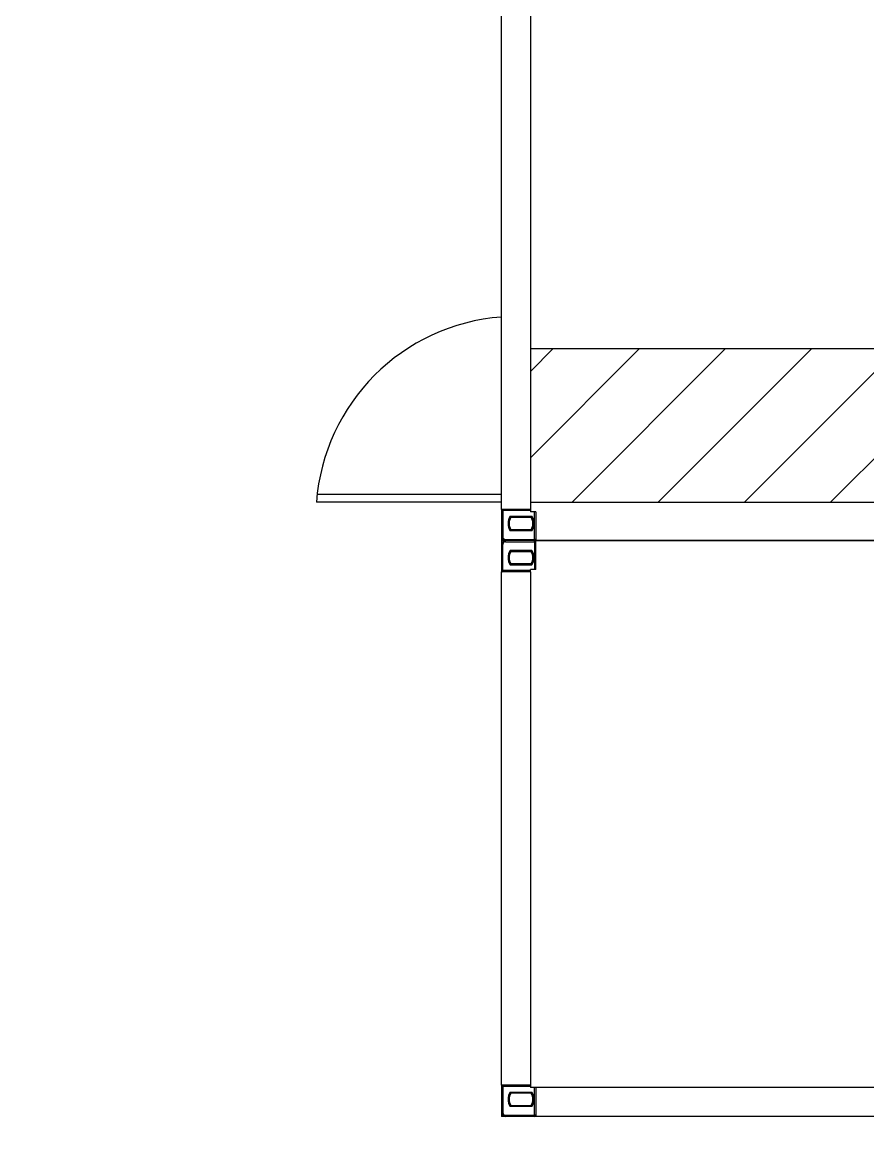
# Model space of a CAD drawing. Header units: millimetres. Extents: x 63700 to 182600, y -289551 to -205451.
# Drawn here: x 114971.7 to 115191.9, y -252117.3 to -251825.5 of the extents above; entities that cross this region are included whole.
import ezdxf

# ---------------------------------------------------------------- set-up
doc = ezdxf.new("R2010")
doc.units = ezdxf.units.MM
doc.header["$LTSCALE"] = 50
doc.layers.add('DIM-SCALE', color=7, linetype='Continuous')
doc.styles.add('돋움', font='')
doc.styles.get('돋움').set_extended_font_data('Dotum')
doc.dimstyles.new('일반도면_0050', dxfattribs={"dimscale": 50, "dimtxt": 3, "dimasz": 3, "dimexe": 1, "dimexo": 2, "dimgap": 1.25, "dimtad": 1, "dimdec": 0, "dimzin": 0, "dimdsep": 46, "dimtxsty": '돋움', "dimcen": -5, "dimclrd": 1, "dimclre": 1, "dimclrt": 7, "dimadec": 8, "dimazin": 0, "dimtfac": 1, "dimtdec": 4, "dimtix": 1, "dimtmove": 2, "dimatfit": 3, "dimfxl": 1, "dimtolj": 1, "dimtzin": 0, "dimarcsym": 0})

# ---------------------------------------------------------------- blocks, each defined once
blk = doc.blocks.new('KEY PLAN_NEW')
h = blk.add_hatch()
h.set_pattern_fill('ANSI31', color=253, scale=2)
h.set_pattern_definition([(45, (-1396.921, -1800.0236), (-4.490128, 4.490128), [])])
edge = h.paths.add_edge_path()
edge.add_line((-2006.86, -1075.94), (-2006.86, -1091.94))
edge.add_line((-2006.86, -1091.94), (-2067.86, -1091.94))
edge.add_line((-2067.86, -1091.94), (-2067.86, -1375.94))
edge.add_line((-2067.86, -1375.94), (-2006.86, -1375.94))
edge.add_line((-2006.86, -1375.94), (-2006.86, -1391.94))
edge.add_line((-2006.86, -1391.94), (-2007.86, -1391.94))
edge.add_line((-2007.86, -1391.94), (-2007.86, -1488.94))
edge.add_line((-2007.86, -1488.94), (-2008.31, -1488.94))
edge.add_arc((-2028.72, -1493.5), 20.91, 12.5777, 76.5787)
edge.add_line((-2023.86, -1473.16), (-2023.86, -1391.94))
edge.add_line((-2023.86, -1391.94), (-2247.86, -1391.94))
edge.add_line((-2247.86, -1391.94), (-2247.86, -1488.94))
edge.add_line((-2247.86, -1488.94), (-2263.86, -1488.94))
edge.add_line((-2263.86, -1488.94), (-2263.86, -1452.18))
edge.add_line((-2263.86, -1452.18), (-2549.86, -1452.18))
edge.add_line((-2549.86, -1452.18), (-2549.86, -1488.94))
edge.add_line((-2549.86, -1488.94), (-2565.86, -1488.94))
edge.add_line((-2565.86, -1488.94), (-2565.86, -1427.94))
edge.add_line((-2565.86, -1427.94), (-2720.86, -1427.94))
edge.add_line((-2720.86, -1427.94), (-2720.86, -1411.94))
edge.add_line((-2720.86, -1411.94), (-2623.86, -1411.94))
edge.add_line((-2623.86, -1411.94), (-2623.86, -1075.94))
edge.add_line((-2623.86, -1075.94), (-2563.86, -1075.94))
edge.add_line((-2563.86, -1075.94), (-2563.86, -1071.94))
edge.add_line((-2563.86, -1071.94), (-2547.86, -1071.94))
edge.add_line((-2547.86, -1071.94), (-2547.86, -1091.94))
edge.add_line((-2547.86, -1091.94), (-2607.86, -1091.94))
edge.add_line((-2607.86, -1091.94), (-2607.86, -1411.94))
edge.add_line((-2607.86, -1411.94), (-2549.86, -1411.94))
edge.add_line((-2549.86, -1411.94), (-2549.86, -1436.18))
edge.add_line((-2549.86, -1436.18), (-2263.86, -1436.18))
edge.add_line((-2263.86, -1436.18), (-2263.86, -1375.94))
edge.add_line((-2263.86, -1375.94), (-2083.86, -1375.94))
edge.add_line((-2083.86, -1375.94), (-2083.86, -1075.94))
edge.add_line((-2083.86, -1075.94), (-2006.86, -1075.94))
at = {"color": 253}
for p, q in [((-2723.86, -1428.7, 46), (-2723.86, -1375.18, 46)), ((-2720.86, -1375.18, 46), (-2720.86, -1428.7, 46)), ((-2720.86, -1411.94, 46), (-2623.86, -1411.94, 46)), ((-2720.86, -1411.94, 46), (-2720.86, -1427.94, 46)), ((-2723.86, -1427.14, 46), (-2743.09, -1427.14, 46)), ((-2723.86, -1427.94, 46), (-2743.16, -1427.94, 46)), ((-2720.86, -1427.94, 46), (-2565.86, -1427.94, 46)), ((-2723.86, -1428.7, 46), (-2723.86, -1431.94, 46)), ((-2720.86, -1428.7, 46), (-2720.86, -1428.94, 46)), ((-2720.3, -1428.94, 46), (-2720.86, -1428.94, 46)), ((-2720.3, -1431.94, 46), (-2723.86, -1431.94, 46)), ((-2723.86, -1431.94, 46), (-2723.86, -1435.18, 46)), ((-2720.3, -1431.94, 46), (-2723.86, -1431.94, 46)), ((-2607.42, -1431.94, 46), (-2720.3, -1431.94, 46)), ((-2720.3, -1431.94, 46), (-2607.42, -1431.94, 46)), ((-2723.86, -1488.7, 46), (-2723.86, -1435.18, 46)), ((-2720.86, -1435.18, 46), (-2720.86, -1434.94, 46)), ((-2720.3, -1434.94, 46), (-2720.86, -1434.94, 46)), ((-2720.86, -1435.18, 46), (-2720.86, -1488.7, 46)), ((-2723.86, -1488.7, 46), (-2723.86, -1491.94, 46)), ((-2720.86, -1488.7, 46), (-2720.86, -1488.94, 46)), ((-2720.3, -1488.94, 46), (-2720.86, -1488.94, 46)), ((-2665.36, -1488.94, 46), (-2720.3, -1488.94, 46)), ((-2720.3, -1491.94, 46), (-2723.86, -1491.94, 46)), ((-2607.42, -1491.94, 46), (-2720.3, -1491.94, 46))]:
    blk.add_line(p, q, dxfattribs=at)
at = {"color": 253, "linetype": 'Continuous'}
for p, q in [((-2720.86, -1428.7, 46), (-2723.86, -1428.7, 46)), ((-2723.86, -1428.82, 46), (-2723.74, -1428.82, 46)), ((-2723.74, -1428.7, 46), (-2723.74, -1428.82, 46)), ((-2720.86, -1428.82, 46), (-2723.74, -1428.82, 46)), ((-2723.74, -1428.82, 46), (-2723.74, -1431.53, 46)), ((-2722.96, -1429.41, 46), (-2720.7, -1429.41, 46)), ((-2720.77, -1429.53, 46), (-2722.9, -1429.53, 46)), ((-2720.42, -1431.82, 46), (-2720.42, -1428.94, 46)), ((-2720.3, -1428.94, 46), (-2720.3, -1431.94, 46)), ((-2720.7, -1430.92, 46), (-2722.96, -1430.92, 46)), ((-2722.9, -1430.8, 46), (-2720.77, -1430.8, 46)), ((-2723.74, -1431.53, 46), (-2723.86, -1431.53, 46)), ((-2723.74, -1431.82, 46), (-2723.74, -1431.82, 46)), ((-2723.74, -1431.82, 46), (-2723.74, -1431.82, 46)), ((-2723.74, -1432.06, 46), (-2723.74, -1432.06, 46)), ((-2723.74, -1432.06, 46), (-2723.74, -1432.06, 46)), ((-2723.45, -1431.82, 46), (-2723.45, -1431.94, 46)), ((-2723.45, -1431.82, 46), (-2720.42, -1431.82, 46)), ((-2723.45, -1432.06, 46), (-2723.45, -1431.94, 46)), ((-2723.45, -1432.06, 46), (-2720.42, -1432.06, 46)), ((-2720.3, -1431.82, 46), (-2720.42, -1431.82, 46)), ((-2720.42, -1431.82, 46), (-2720.42, -1431.94, 46)), ((-2720.42, -1432.06, 46), (-2720.42, -1431.94, 46)), ((-2720.3, -1432.06, 46), (-2720.42, -1432.06, 46)), ((-2720.42, -1432.06, 46), (-2720.42, -1434.94, 46)), ((-2720.3, -1434.94, 46), (-2720.3, -1431.94, 46)), ((-2723.74, -1432.35, 46), (-2723.86, -1432.35, 46)), ((-2723.74, -1435.06, 46), (-2723.74, -1432.35, 46)), ((-2720.7, -1432.97, 46), (-2722.96, -1432.97, 46)), ((-2722.9, -1433.09, 46), (-2720.77, -1433.09, 46)), ((-2722.96, -1434.48, 46), (-2720.7, -1434.48, 46)), ((-2720.77, -1434.36, 46), (-2722.9, -1434.36, 46)), ((-2723.86, -1435.06, 46), (-2723.74, -1435.06, 46)), ((-2720.86, -1435.18, 46), (-2723.86, -1435.18, 46)), ((-2723.74, -1435.18, 46), (-2723.74, -1435.06, 46)), ((-2720.86, -1435.06, 46), (-2723.74, -1435.06, 46)), ((-2720.86, -1488.7, 46), (-2723.86, -1488.7, 46)), ((-2723.86, -1488.82, 46), (-2723.74, -1488.82, 46)), ((-2723.74, -1488.7, 46), (-2723.74, -1488.82, 46)), ((-2720.86, -1488.82, 46), (-2723.74, -1488.82, 46)), ((-2723.74, -1488.82, 46), (-2723.74, -1491.53, 46)), ((-2720.42, -1491.82, 46), (-2720.42, -1488.94, 46)), ((-2720.3, -1488.94, 46), (-2720.3, -1491.94, 46)), ((-2722.96, -1489.41, 46), (-2720.7, -1489.41, 46)), ((-2720.77, -1489.53, 46), (-2722.9, -1489.53, 46)), ((-2723.74, -1491.53, 46), (-2723.86, -1491.53, 46)), ((-2720.7, -1490.92, 46), (-2722.96, -1490.92, 46)), ((-2722.9, -1490.8, 46), (-2720.77, -1490.8, 46)), ((-2723.74, -1491.82, 46), (-2723.74, -1491.82, 46)), ((-2723.74, -1491.82, 46), (-2723.74, -1491.82, 46)), ((-2723.45, -1491.82, 46), (-2723.45, -1491.94, 46)), ((-2723.45, -1491.82, 46), (-2720.42, -1491.82, 46)), ((-2720.3, -1491.82, 46), (-2720.42, -1491.82, 46)), ((-2720.42, -1491.82, 46), (-2720.42, -1491.94, 46))]:
    blk.add_line(p, q, dxfattribs=at)
at = {"color": 253}
blk.add_arc((-2722.31, -1429.5, 46), 20.91, 94.2611, 175.7389, dxfattribs=at)
at = {"color": 253, "linetype": 'Continuous'}
for centre, radius, start, end in [((-2723.74, -1428.82, 46), 0.12, 90, 180), ((-2721.83, -1430.16, 46), 1.36, 146.2792, 213.7208), ((-2721.83, -1430.16, 46), 1.24, 149.1964, 210.8036), ((-2721.83, -1430.16, 46), 1.24, 329.1964, 30.8036), ((-2721.83, -1430.16, 46), 1.36, 326.2792, 33.7208), ((-2723.45, -1431.53, 46), 0.41, 180, 270), ((-2723.45, -1432.35, 46), 0.41, 90, 180), ((-2723.45, -1431.53, 46), 0.29, 180, 270), ((-2723.45, -1432.35, 46), 0.29, 90, 180), ((-2720.42, -1431.82, 46), 0.12, 270, 0), ((-2720.42, -1432.06, 46), 0.12, 0, 90), ((-2721.83, -1433.72, 46), 1.36, 146.2792, 213.7208), ((-2721.83, -1433.72, 46), 1.24, 149.1964, 210.8036), ((-2721.83, -1433.72, 46), 1.24, 329.1964, 30.8036), ((-2721.83, -1433.72, 46), 1.36, 326.2792, 33.7208), ((-2723.74, -1435.06, 46), 0.12, 180, 270), ((-2723.74, -1488.82, 46), 0.12, 90, 180), ((-2721.83, -1490.16, 46), 1.36, 146.2792, 213.7208), ((-2721.83, -1490.16, 46), 1.24, 149.1964, 210.8036), ((-2721.83, -1490.16, 46), 1.24, 329.1964, 30.8036), ((-2721.83, -1490.16, 46), 1.36, 326.2792, 33.7208), ((-2723.45, -1491.53, 46), 0.41, 180, 270), ((-2723.45, -1491.53, 46), 0.29, 180, 270), ((-2720.42, -1491.82, 46), 0.12, 270, 0)]:
    blk.add_arc(centre, radius, start, end, dxfattribs=at)
for points, knots in [([(-2722.9, -1429.53, 46), (-2722.9, -1429.53, 46), (-2722.9, -1429.53, 46), (-2722.9, -1429.53, 46), (-2722.9, -1429.53, 46), (-2722.9, -1429.53, 46), (-2722.9, -1429.52, 46), (-2722.9, -1429.52, 46), (-2722.9, -1429.52, 46), (-2722.9, -1429.52, 46), (-2722.9, -1429.52, 46), (-2722.9, -1429.52, 46), (-2722.9, -1429.52, 46), (-2722.9, -1429.51, 46), (-2722.91, -1429.51, 46), (-2722.91, -1429.51, 46), (-2722.91, -1429.51, 46), (-2722.91, -1429.51, 46), (-2722.91, -1429.51, 46), (-2722.91, -1429.51, 46), (-2722.91, -1429.5, 46), (-2722.91, -1429.5, 46), (-2722.92, -1429.5, 46), (-2722.92, -1429.49, 46), (-2722.92, -1429.49, 46), (-2722.92, -1429.49, 46), (-2722.92, -1429.49, 46), (-2722.92, -1429.48, 46), (-2722.92, -1429.48, 46), (-2722.92, -1429.48, 46), (-2722.92, -1429.48, 46), (-2722.93, -1429.48, 46), (-2722.93, -1429.47, 46), (-2722.93, -1429.47, 46), (-2722.94, -1429.46, 46), (-2722.94, -1429.46, 46), (-2722.94, -1429.45, 46), (-2722.94, -1429.45, 46), (-2722.94, -1429.45, 46), (-2722.94, -1429.45, 46), (-2722.94, -1429.45, 46), (-2722.94, -1429.44, 46), (-2722.95, -1429.44, 46), (-2722.95, -1429.43, 46), (-2722.95, -1429.43, 46), (-2722.95, -1429.42, 46), (-2722.96, -1429.42, 46), (-2722.96, -1429.42, 46), (-2722.96, -1429.41, 46), (-2722.96, -1429.41, 46), (-2722.96, -1429.41, 46), (-2722.96, -1429.41, 46), (-2722.96, -1429.41, 46), (-2722.96, -1429.41, 46)], [0, 0, 0, 0, 0.06206, 0.12459, 0.12459, 0.155854, 0.155854, 0.171487, 0.171487, 0.187119, 0.187119, 0.249648, 0.249648, 0.312178, 0.312178, 0.343442, 0.343442, 0.359075, 0.359075, 0.374707, 0.374707, 0.437236, 0.437236, 0.499766, 0.499766, 0.53103, 0.53103, 0.546663, 0.546663, 0.562295, 0.562295, 0.624824, 0.624824, 0.687353, 0.687353, 0.749883, 0.749883, 0.765515, 0.765515, 0.781147, 0.781147, 0.812412, 0.812412, 0.874941, 0.874941, 0.937471, 0.937471, 0.968735, 0.968735, 0.984368, 0.992184, 0.992184, 1, 1, 1, 1]), ([(-2720.77, -1429.53, 46), (-2720.77, -1429.53, 46), (-2720.77, -1429.53, 46), (-2720.77, -1429.53, 46), (-2720.76, -1429.53, 46), (-2720.76, -1429.53, 46), (-2720.76, -1429.52, 46), (-2720.76, -1429.52, 46), (-2720.76, -1429.52, 46), (-2720.76, -1429.52, 46), (-2720.76, -1429.52, 46), (-2720.76, -1429.52, 46), (-2720.76, -1429.52, 46), (-2720.76, -1429.51, 46), (-2720.76, -1429.51, 46), (-2720.76, -1429.51, 46), (-2720.76, -1429.51, 46), (-2720.76, -1429.51, 46), (-2720.75, -1429.51, 46), (-2720.75, -1429.51, 46), (-2720.75, -1429.5, 46), (-2720.75, -1429.5, 46), (-2720.75, -1429.5, 46), (-2720.75, -1429.49, 46), (-2720.74, -1429.49, 46), (-2720.74, -1429.49, 46), (-2720.74, -1429.49, 46), (-2720.74, -1429.48, 46), (-2720.74, -1429.48, 46), (-2720.74, -1429.48, 46), (-2720.74, -1429.48, 46), (-2720.74, -1429.48, 46), (-2720.73, -1429.47, 46), (-2720.73, -1429.47, 46), (-2720.73, -1429.46, 46), (-2720.73, -1429.46, 46), (-2720.72, -1429.45, 46), (-2720.72, -1429.45, 46), (-2720.72, -1429.45, 46), (-2720.72, -1429.45, 46), (-2720.72, -1429.45, 46), (-2720.72, -1429.44, 46), (-2720.72, -1429.44, 46), (-2720.71, -1429.43, 46), (-2720.71, -1429.43, 46), (-2720.71, -1429.42, 46), (-2720.71, -1429.42, 46), (-2720.7, -1429.42, 46), (-2720.7, -1429.41, 46), (-2720.7, -1429.41, 46), (-2720.7, -1429.41, 46), (-2720.7, -1429.41, 46), (-2720.7, -1429.41, 46), (-2720.7, -1429.41, 46)], [0, 0, 0, 0, 0.06206, 0.12459, 0.12459, 0.155854, 0.155854, 0.171487, 0.171487, 0.187119, 0.187119, 0.249648, 0.249648, 0.312178, 0.312178, 0.343442, 0.343442, 0.359075, 0.359075, 0.374707, 0.374707, 0.437236, 0.437236, 0.499766, 0.499766, 0.53103, 0.53103, 0.546663, 0.546663, 0.562295, 0.562295, 0.624824, 0.624824, 0.687353, 0.687353, 0.749883, 0.749883, 0.765515, 0.765515, 0.781147, 0.781147, 0.812412, 0.812412, 0.874941, 0.874941, 0.937471, 0.937471, 0.968735, 0.968735, 0.984368, 0.992184, 0.992184, 1, 1, 1, 1]), ([(-2722.96, -1430.92, 46), (-2722.96, -1430.92, 46), (-2722.96, -1430.92, 46), (-2722.96, -1430.92, 46), (-2722.96, -1430.92, 46), (-2722.96, -1430.91, 46), (-2722.96, -1430.91, 46), (-2722.96, -1430.91, 46), (-2722.95, -1430.9, 46), (-2722.95, -1430.9, 46), (-2722.95, -1430.89, 46), (-2722.95, -1430.89, 46), (-2722.94, -1430.88, 46), (-2722.94, -1430.88, 46), (-2722.94, -1430.88, 46), (-2722.94, -1430.88, 46), (-2722.94, -1430.88, 46), (-2722.94, -1430.88, 46), (-2722.94, -1430.87, 46), (-2722.94, -1430.87, 46), (-2722.93, -1430.86, 46), (-2722.93, -1430.86, 46), (-2722.93, -1430.85, 46), (-2722.92, -1430.85, 46), (-2722.92, -1430.84, 46), (-2722.92, -1430.84, 46), (-2722.92, -1430.84, 46), (-2722.92, -1430.84, 46), (-2722.92, -1430.84, 46), (-2722.92, -1430.84, 46), (-2722.92, -1430.83, 46), (-2722.92, -1430.83, 46), (-2722.91, -1430.83, 46), (-2722.91, -1430.82, 46), (-2722.91, -1430.82, 46), (-2722.91, -1430.82, 46), (-2722.91, -1430.82, 46), (-2722.91, -1430.82, 46), (-2722.91, -1430.82, 46), (-2722.91, -1430.82, 46), (-2722.9, -1430.81, 46), (-2722.9, -1430.81, 46), (-2722.9, -1430.81, 46), (-2722.9, -1430.81, 46), (-2722.9, -1430.8, 46), (-2722.9, -1430.8, 46), (-2722.9, -1430.8, 46), (-2722.9, -1430.8, 46), (-2722.9, -1430.8, 46), (-2722.9, -1430.8, 46), (-2722.9, -1430.8, 46), (-2722.9, -1430.8, 46), (-2722.9, -1430.8, 46), (-2722.9, -1430.8, 46)], [0, 0, 0, 0, 0.00782, 0.00782, 0.015639, 0.031279, 0.031279, 0.062557, 0.062557, 0.125114, 0.125114, 0.187671, 0.187671, 0.21895, 0.21895, 0.234589, 0.234589, 0.250228, 0.250228, 0.312785, 0.312785, 0.375342, 0.375342, 0.437899, 0.437899, 0.453538, 0.453538, 0.469178, 0.469178, 0.500456, 0.500456, 0.563013, 0.563013, 0.62557, 0.62557, 0.641209, 0.641209, 0.656849, 0.656849, 0.688127, 0.688127, 0.750684, 0.750684, 0.813241, 0.813241, 0.828881, 0.828881, 0.84452, 0.84452, 0.875798, 0.875798, 0.938355, 1, 1, 1, 1]), ([(-2720.7, -1430.92, 46), (-2720.7, -1430.92, 46), (-2720.7, -1430.92, 46), (-2720.7, -1430.92, 46), (-2720.7, -1430.92, 46), (-2720.7, -1430.91, 46), (-2720.7, -1430.91, 46), (-2720.71, -1430.91, 46), (-2720.71, -1430.9, 46), (-2720.71, -1430.9, 46), (-2720.71, -1430.89, 46), (-2720.72, -1430.89, 46), (-2720.72, -1430.88, 46), (-2720.72, -1430.88, 46), (-2720.72, -1430.88, 46), (-2720.72, -1430.88, 46), (-2720.72, -1430.88, 46), (-2720.72, -1430.88, 46), (-2720.73, -1430.87, 46), (-2720.73, -1430.87, 46), (-2720.73, -1430.86, 46), (-2720.73, -1430.86, 46), (-2720.74, -1430.85, 46), (-2720.74, -1430.85, 46), (-2720.74, -1430.84, 46), (-2720.74, -1430.84, 46), (-2720.74, -1430.84, 46), (-2720.74, -1430.84, 46), (-2720.74, -1430.84, 46), (-2720.74, -1430.84, 46), (-2720.75, -1430.83, 46), (-2720.75, -1430.83, 46), (-2720.75, -1430.83, 46), (-2720.75, -1430.82, 46), (-2720.75, -1430.82, 46), (-2720.75, -1430.82, 46), (-2720.76, -1430.82, 46), (-2720.76, -1430.82, 46), (-2720.76, -1430.82, 46), (-2720.76, -1430.82, 46), (-2720.76, -1430.81, 46), (-2720.76, -1430.81, 46), (-2720.76, -1430.81, 46), (-2720.76, -1430.81, 46), (-2720.76, -1430.8, 46), (-2720.76, -1430.8, 46), (-2720.76, -1430.8, 46), (-2720.76, -1430.8, 46), (-2720.76, -1430.8, 46), (-2720.76, -1430.8, 46), (-2720.77, -1430.8, 46), (-2720.77, -1430.8, 46), (-2720.77, -1430.8, 46), (-2720.77, -1430.8, 46)], [0, 0, 0, 0, 0.00782, 0.00782, 0.015639, 0.031279, 0.031279, 0.062557, 0.062557, 0.125114, 0.125114, 0.187671, 0.187671, 0.21895, 0.21895, 0.234589, 0.234589, 0.250228, 0.250228, 0.312785, 0.312785, 0.375342, 0.375342, 0.437899, 0.437899, 0.453538, 0.453538, 0.469178, 0.469178, 0.500456, 0.500456, 0.563013, 0.563013, 0.62557, 0.62557, 0.641209, 0.641209, 0.656849, 0.656849, 0.688127, 0.688127, 0.750684, 0.750684, 0.813241, 0.813241, 0.828881, 0.828881, 0.84452, 0.84452, 0.875798, 0.875798, 0.938355, 1, 1, 1, 1]), ([(-2722.96, -1432.97, 46), (-2722.96, -1432.97, 46), (-2722.96, -1432.97, 46), (-2722.96, -1432.97, 46), (-2722.96, -1432.97, 46), (-2722.96, -1432.97, 46), (-2722.96, -1432.98, 46), (-2722.96, -1432.98, 46), (-2722.95, -1432.98, 46), (-2722.95, -1432.99, 46), (-2722.95, -1432.99, 46), (-2722.95, -1433, 46), (-2722.94, -1433, 46), (-2722.94, -1433.01, 46), (-2722.94, -1433.01, 46), (-2722.94, -1433.01, 46), (-2722.94, -1433.01, 46), (-2722.94, -1433.01, 46), (-2722.94, -1433.02, 46), (-2722.94, -1433.02, 46), (-2722.93, -1433.03, 46), (-2722.93, -1433.03, 46), (-2722.93, -1433.04, 46), (-2722.92, -1433.04, 46), (-2722.92, -1433.04, 46), (-2722.92, -1433.04, 46), (-2722.92, -1433.04, 46), (-2722.92, -1433.05, 46), (-2722.92, -1433.05, 46), (-2722.92, -1433.05, 46), (-2722.92, -1433.05, 46), (-2722.92, -1433.06, 46), (-2722.91, -1433.06, 46), (-2722.91, -1433.06, 46), (-2722.91, -1433.07, 46), (-2722.91, -1433.07, 46), (-2722.91, -1433.07, 46), (-2722.91, -1433.07, 46), (-2722.91, -1433.07, 46), (-2722.91, -1433.07, 46), (-2722.9, -1433.07, 46), (-2722.9, -1433.08, 46), (-2722.9, -1433.08, 46), (-2722.9, -1433.08, 46), (-2722.9, -1433.08, 46), (-2722.9, -1433.08, 46), (-2722.9, -1433.08, 46), (-2722.9, -1433.08, 46), (-2722.9, -1433.09, 46), (-2722.9, -1433.09, 46), (-2722.9, -1433.09, 46), (-2722.9, -1433.09, 46), (-2722.9, -1433.09, 46), (-2722.9, -1433.09, 46)], [0, 0, 0, 0, 0.00782, 0.00782, 0.015639, 0.031279, 0.031279, 0.062557, 0.062557, 0.125114, 0.125114, 0.187671, 0.187671, 0.21895, 0.21895, 0.234589, 0.234589, 0.250228, 0.250228, 0.312785, 0.312785, 0.375342, 0.375342, 0.437899, 0.437899, 0.453538, 0.453538, 0.469178, 0.469178, 0.500456, 0.500456, 0.563013, 0.563013, 0.62557, 0.62557, 0.641209, 0.641209, 0.656849, 0.656849, 0.688127, 0.688127, 0.750684, 0.750684, 0.813241, 0.813241, 0.828881, 0.828881, 0.84452, 0.84452, 0.875798, 0.875798, 0.938355, 1, 1, 1, 1]), ([(-2720.7, -1432.97, 46), (-2720.7, -1432.97, 46), (-2720.7, -1432.97, 46), (-2720.7, -1432.97, 46), (-2720.7, -1432.97, 46), (-2720.7, -1432.97, 46), (-2720.7, -1432.98, 46), (-2720.71, -1432.98, 46), (-2720.71, -1432.98, 46), (-2720.71, -1432.99, 46), (-2720.71, -1432.99, 46), (-2720.72, -1433, 46), (-2720.72, -1433, 46), (-2720.72, -1433.01, 46), (-2720.72, -1433.01, 46), (-2720.72, -1433.01, 46), (-2720.72, -1433.01, 46), (-2720.72, -1433.01, 46), (-2720.73, -1433.02, 46), (-2720.73, -1433.02, 46), (-2720.73, -1433.03, 46), (-2720.73, -1433.03, 46), (-2720.74, -1433.04, 46), (-2720.74, -1433.04, 46), (-2720.74, -1433.04, 46), (-2720.74, -1433.04, 46), (-2720.74, -1433.04, 46), (-2720.74, -1433.05, 46), (-2720.74, -1433.05, 46), (-2720.74, -1433.05, 46), (-2720.75, -1433.05, 46), (-2720.75, -1433.06, 46), (-2720.75, -1433.06, 46), (-2720.75, -1433.06, 46), (-2720.75, -1433.07, 46), (-2720.75, -1433.07, 46), (-2720.76, -1433.07, 46), (-2720.76, -1433.07, 46), (-2720.76, -1433.07, 46), (-2720.76, -1433.07, 46), (-2720.76, -1433.07, 46), (-2720.76, -1433.08, 46), (-2720.76, -1433.08, 46), (-2720.76, -1433.08, 46), (-2720.76, -1433.08, 46), (-2720.76, -1433.08, 46), (-2720.76, -1433.08, 46), (-2720.76, -1433.08, 46), (-2720.76, -1433.09, 46), (-2720.76, -1433.09, 46), (-2720.77, -1433.09, 46), (-2720.77, -1433.09, 46), (-2720.77, -1433.09, 46), (-2720.77, -1433.09, 46)], [0, 0, 0, 0, 0.00782, 0.00782, 0.015639, 0.031279, 0.031279, 0.062557, 0.062557, 0.125114, 0.125114, 0.187671, 0.187671, 0.21895, 0.21895, 0.234589, 0.234589, 0.250228, 0.250228, 0.312785, 0.312785, 0.375342, 0.375342, 0.437899, 0.437899, 0.453538, 0.453538, 0.469178, 0.469178, 0.500456, 0.500456, 0.563013, 0.563013, 0.62557, 0.62557, 0.641209, 0.641209, 0.656849, 0.656849, 0.688127, 0.688127, 0.750684, 0.750684, 0.813241, 0.813241, 0.828881, 0.828881, 0.84452, 0.84452, 0.875798, 0.875798, 0.938355, 1, 1, 1, 1]), ([(-2722.9, -1434.36, 46), (-2722.9, -1434.36, 46), (-2722.9, -1434.36, 46), (-2722.9, -1434.36, 46), (-2722.9, -1434.36, 46), (-2722.9, -1434.36, 46), (-2722.9, -1434.36, 46), (-2722.9, -1434.36, 46), (-2722.9, -1434.36, 46), (-2722.9, -1434.36, 46), (-2722.9, -1434.37, 46), (-2722.9, -1434.37, 46), (-2722.9, -1434.37, 46), (-2722.9, -1434.37, 46), (-2722.91, -1434.38, 46), (-2722.91, -1434.38, 46), (-2722.91, -1434.38, 46), (-2722.91, -1434.38, 46), (-2722.91, -1434.38, 46), (-2722.91, -1434.38, 46), (-2722.91, -1434.38, 46), (-2722.91, -1434.39, 46), (-2722.92, -1434.39, 46), (-2722.92, -1434.39, 46), (-2722.92, -1434.4, 46), (-2722.92, -1434.4, 46), (-2722.92, -1434.4, 46), (-2722.92, -1434.4, 46), (-2722.92, -1434.4, 46), (-2722.92, -1434.4, 46), (-2722.92, -1434.41, 46), (-2722.93, -1434.41, 46), (-2722.93, -1434.42, 46), (-2722.93, -1434.42, 46), (-2722.94, -1434.43, 46), (-2722.94, -1434.43, 46), (-2722.94, -1434.44, 46), (-2722.94, -1434.44, 46), (-2722.94, -1434.44, 46), (-2722.94, -1434.44, 46), (-2722.94, -1434.44, 46), (-2722.94, -1434.44, 46), (-2722.95, -1434.45, 46), (-2722.95, -1434.45, 46), (-2722.95, -1434.46, 46), (-2722.95, -1434.46, 46), (-2722.96, -1434.47, 46), (-2722.96, -1434.47, 46), (-2722.96, -1434.47, 46), (-2722.96, -1434.48, 46), (-2722.96, -1434.48, 46), (-2722.96, -1434.48, 46), (-2722.96, -1434.48, 46), (-2722.96, -1434.48, 46)], [0, 0, 0, 0, 0.06206, 0.12459, 0.12459, 0.155854, 0.155854, 0.171487, 0.171487, 0.187119, 0.187119, 0.249648, 0.249648, 0.312178, 0.312178, 0.343442, 0.343442, 0.359075, 0.359075, 0.374707, 0.374707, 0.437236, 0.437236, 0.499766, 0.499766, 0.53103, 0.53103, 0.546663, 0.546663, 0.562295, 0.562295, 0.624824, 0.624824, 0.687353, 0.687353, 0.749883, 0.749883, 0.765515, 0.765515, 0.781147, 0.781147, 0.812412, 0.812412, 0.874941, 0.874941, 0.937471, 0.937471, 0.968735, 0.968735, 0.984368, 0.992184, 0.992184, 1, 1, 1, 1]), ([(-2720.77, -1434.36, 46), (-2720.77, -1434.36, 46), (-2720.77, -1434.36, 46), (-2720.77, -1434.36, 46), (-2720.76, -1434.36, 46), (-2720.76, -1434.36, 46), (-2720.76, -1434.36, 46), (-2720.76, -1434.36, 46), (-2720.76, -1434.36, 46), (-2720.76, -1434.36, 46), (-2720.76, -1434.37, 46), (-2720.76, -1434.37, 46), (-2720.76, -1434.37, 46), (-2720.76, -1434.37, 46), (-2720.76, -1434.38, 46), (-2720.76, -1434.38, 46), (-2720.76, -1434.38, 46), (-2720.76, -1434.38, 46), (-2720.75, -1434.38, 46), (-2720.75, -1434.38, 46), (-2720.75, -1434.38, 46), (-2720.75, -1434.39, 46), (-2720.75, -1434.39, 46), (-2720.75, -1434.39, 46), (-2720.74, -1434.4, 46), (-2720.74, -1434.4, 46), (-2720.74, -1434.4, 46), (-2720.74, -1434.4, 46), (-2720.74, -1434.4, 46), (-2720.74, -1434.4, 46), (-2720.74, -1434.41, 46), (-2720.74, -1434.41, 46), (-2720.73, -1434.42, 46), (-2720.73, -1434.42, 46), (-2720.73, -1434.43, 46), (-2720.73, -1434.43, 46), (-2720.72, -1434.44, 46), (-2720.72, -1434.44, 46), (-2720.72, -1434.44, 46), (-2720.72, -1434.44, 46), (-2720.72, -1434.44, 46), (-2720.72, -1434.44, 46), (-2720.72, -1434.45, 46), (-2720.71, -1434.45, 46), (-2720.71, -1434.46, 46), (-2720.71, -1434.46, 46), (-2720.71, -1434.47, 46), (-2720.7, -1434.47, 46), (-2720.7, -1434.47, 46), (-2720.7, -1434.48, 46), (-2720.7, -1434.48, 46), (-2720.7, -1434.48, 46), (-2720.7, -1434.48, 46), (-2720.7, -1434.48, 46)], [0, 0, 0, 0, 0.06206, 0.12459, 0.12459, 0.155854, 0.155854, 0.171487, 0.171487, 0.187119, 0.187119, 0.249648, 0.249648, 0.312178, 0.312178, 0.343442, 0.343442, 0.359075, 0.359075, 0.374707, 0.374707, 0.437236, 0.437236, 0.499766, 0.499766, 0.53103, 0.53103, 0.546663, 0.546663, 0.562295, 0.562295, 0.624824, 0.624824, 0.687353, 0.687353, 0.749883, 0.749883, 0.765515, 0.765515, 0.781147, 0.781147, 0.812412, 0.812412, 0.874941, 0.874941, 0.937471, 0.937471, 0.968735, 0.968735, 0.984368, 0.992184, 0.992184, 1, 1, 1, 1]), ([(-2722.9, -1489.53, 46), (-2722.9, -1489.53, 46), (-2722.9, -1489.53, 46), (-2722.9, -1489.53, 46), (-2722.9, -1489.53, 46), (-2722.9, -1489.53, 46), (-2722.9, -1489.52, 46), (-2722.9, -1489.52, 46), (-2722.9, -1489.52, 46), (-2722.9, -1489.52, 46), (-2722.9, -1489.52, 46), (-2722.9, -1489.52, 46), (-2722.9, -1489.52, 46), (-2722.9, -1489.51, 46), (-2722.91, -1489.51, 46), (-2722.91, -1489.51, 46), (-2722.91, -1489.51, 46), (-2722.91, -1489.51, 46), (-2722.91, -1489.51, 46), (-2722.91, -1489.51, 46), (-2722.91, -1489.5, 46), (-2722.91, -1489.5, 46), (-2722.92, -1489.5, 46), (-2722.92, -1489.49, 46), (-2722.92, -1489.49, 46), (-2722.92, -1489.49, 46), (-2722.92, -1489.49, 46), (-2722.92, -1489.48, 46), (-2722.92, -1489.48, 46), (-2722.92, -1489.48, 46), (-2722.92, -1489.48, 46), (-2722.93, -1489.48, 46), (-2722.93, -1489.47, 46), (-2722.93, -1489.47, 46), (-2722.94, -1489.46, 46), (-2722.94, -1489.46, 46), (-2722.94, -1489.45, 46), (-2722.94, -1489.45, 46), (-2722.94, -1489.45, 46), (-2722.94, -1489.45, 46), (-2722.94, -1489.45, 46), (-2722.94, -1489.44, 46), (-2722.95, -1489.44, 46), (-2722.95, -1489.43, 46), (-2722.95, -1489.43, 46), (-2722.95, -1489.42, 46), (-2722.96, -1489.42, 46), (-2722.96, -1489.42, 46), (-2722.96, -1489.41, 46), (-2722.96, -1489.41, 46), (-2722.96, -1489.41, 46), (-2722.96, -1489.41, 46), (-2722.96, -1489.41, 46), (-2722.96, -1489.41, 46)], [0, 0, 0, 0, 0.06206, 0.12459, 0.12459, 0.155854, 0.155854, 0.171487, 0.171487, 0.187119, 0.187119, 0.249648, 0.249648, 0.312178, 0.312178, 0.343442, 0.343442, 0.359075, 0.359075, 0.374707, 0.374707, 0.437236, 0.437236, 0.499766, 0.499766, 0.53103, 0.53103, 0.546663, 0.546663, 0.562295, 0.562295, 0.624824, 0.624824, 0.687353, 0.687353, 0.749883, 0.749883, 0.765515, 0.765515, 0.781147, 0.781147, 0.812412, 0.812412, 0.874941, 0.874941, 0.937471, 0.937471, 0.968735, 0.968735, 0.984368, 0.992184, 0.992184, 1, 1, 1, 1]), ([(-2720.77, -1489.53, 46), (-2720.77, -1489.53, 46), (-2720.77, -1489.53, 46), (-2720.77, -1489.53, 46), (-2720.76, -1489.53, 46), (-2720.76, -1489.53, 46), (-2720.76, -1489.52, 46), (-2720.76, -1489.52, 46), (-2720.76, -1489.52, 46), (-2720.76, -1489.52, 46), (-2720.76, -1489.52, 46), (-2720.76, -1489.52, 46), (-2720.76, -1489.52, 46), (-2720.76, -1489.51, 46), (-2720.76, -1489.51, 46), (-2720.76, -1489.51, 46), (-2720.76, -1489.51, 46), (-2720.76, -1489.51, 46), (-2720.75, -1489.51, 46), (-2720.75, -1489.51, 46), (-2720.75, -1489.5, 46), (-2720.75, -1489.5, 46), (-2720.75, -1489.5, 46), (-2720.75, -1489.49, 46), (-2720.74, -1489.49, 46), (-2720.74, -1489.49, 46), (-2720.74, -1489.49, 46), (-2720.74, -1489.48, 46), (-2720.74, -1489.48, 46), (-2720.74, -1489.48, 46), (-2720.74, -1489.48, 46), (-2720.74, -1489.48, 46), (-2720.73, -1489.47, 46), (-2720.73, -1489.47, 46), (-2720.73, -1489.46, 46), (-2720.73, -1489.46, 46), (-2720.72, -1489.45, 46), (-2720.72, -1489.45, 46), (-2720.72, -1489.45, 46), (-2720.72, -1489.45, 46), (-2720.72, -1489.45, 46), (-2720.72, -1489.44, 46), (-2720.72, -1489.44, 46), (-2720.71, -1489.43, 46), (-2720.71, -1489.43, 46), (-2720.71, -1489.42, 46), (-2720.71, -1489.42, 46), (-2720.7, -1489.42, 46), (-2720.7, -1489.41, 46), (-2720.7, -1489.41, 46), (-2720.7, -1489.41, 46), (-2720.7, -1489.41, 46), (-2720.7, -1489.41, 46), (-2720.7, -1489.41, 46)], [0, 0, 0, 0, 0.06206, 0.12459, 0.12459, 0.155854, 0.155854, 0.171487, 0.171487, 0.187119, 0.187119, 0.249648, 0.249648, 0.312178, 0.312178, 0.343442, 0.343442, 0.359075, 0.359075, 0.374707, 0.374707, 0.437236, 0.437236, 0.499766, 0.499766, 0.53103, 0.53103, 0.546663, 0.546663, 0.562295, 0.562295, 0.624824, 0.624824, 0.687353, 0.687353, 0.749883, 0.749883, 0.765515, 0.765515, 0.781147, 0.781147, 0.812412, 0.812412, 0.874941, 0.874941, 0.937471, 0.937471, 0.968735, 0.968735, 0.984368, 0.992184, 0.992184, 1, 1, 1, 1]), ([(-2722.96, -1490.92, 46), (-2722.96, -1490.92, 46), (-2722.96, -1490.92, 46), (-2722.96, -1490.92, 46), (-2722.96, -1490.92, 46), (-2722.96, -1490.91, 46), (-2722.96, -1490.91, 46), (-2722.96, -1490.91, 46), (-2722.95, -1490.9, 46), (-2722.95, -1490.9, 46), (-2722.95, -1490.89, 46), (-2722.95, -1490.89, 46), (-2722.94, -1490.88, 46), (-2722.94, -1490.88, 46), (-2722.94, -1490.88, 46), (-2722.94, -1490.88, 46), (-2722.94, -1490.88, 46), (-2722.94, -1490.88, 46), (-2722.94, -1490.87, 46), (-2722.94, -1490.87, 46), (-2722.93, -1490.86, 46), (-2722.93, -1490.86, 46), (-2722.93, -1490.85, 46), (-2722.92, -1490.85, 46), (-2722.92, -1490.84, 46), (-2722.92, -1490.84, 46), (-2722.92, -1490.84, 46), (-2722.92, -1490.84, 46), (-2722.92, -1490.84, 46), (-2722.92, -1490.84, 46), (-2722.92, -1490.83, 46), (-2722.92, -1490.83, 46), (-2722.91, -1490.83, 46), (-2722.91, -1490.82, 46), (-2722.91, -1490.82, 46), (-2722.91, -1490.82, 46), (-2722.91, -1490.82, 46), (-2722.91, -1490.82, 46), (-2722.91, -1490.82, 46), (-2722.91, -1490.82, 46), (-2722.9, -1490.81, 46), (-2722.9, -1490.81, 46), (-2722.9, -1490.81, 46), (-2722.9, -1490.81, 46), (-2722.9, -1490.8, 46), (-2722.9, -1490.8, 46), (-2722.9, -1490.8, 46), (-2722.9, -1490.8, 46), (-2722.9, -1490.8, 46), (-2722.9, -1490.8, 46), (-2722.9, -1490.8, 46), (-2722.9, -1490.8, 46), (-2722.9, -1490.8, 46), (-2722.9, -1490.8, 46)], [0, 0, 0, 0, 0.00782, 0.00782, 0.015639, 0.031279, 0.031279, 0.062557, 0.062557, 0.125114, 0.125114, 0.187671, 0.187671, 0.21895, 0.21895, 0.234589, 0.234589, 0.250228, 0.250228, 0.312785, 0.312785, 0.375342, 0.375342, 0.437899, 0.437899, 0.453538, 0.453538, 0.469178, 0.469178, 0.500456, 0.500456, 0.563013, 0.563013, 0.62557, 0.62557, 0.641209, 0.641209, 0.656849, 0.656849, 0.688127, 0.688127, 0.750684, 0.750684, 0.813241, 0.813241, 0.828881, 0.828881, 0.84452, 0.84452, 0.875798, 0.875798, 0.938355, 1, 1, 1, 1]), ([(-2720.7, -1490.92, 46), (-2720.7, -1490.92, 46), (-2720.7, -1490.92, 46), (-2720.7, -1490.92, 46), (-2720.7, -1490.92, 46), (-2720.7, -1490.91, 46), (-2720.7, -1490.91, 46), (-2720.71, -1490.91, 46), (-2720.71, -1490.9, 46), (-2720.71, -1490.9, 46), (-2720.71, -1490.89, 46), (-2720.72, -1490.89, 46), (-2720.72, -1490.88, 46), (-2720.72, -1490.88, 46), (-2720.72, -1490.88, 46), (-2720.72, -1490.88, 46), (-2720.72, -1490.88, 46), (-2720.72, -1490.88, 46), (-2720.73, -1490.87, 46), (-2720.73, -1490.87, 46), (-2720.73, -1490.86, 46), (-2720.73, -1490.86, 46), (-2720.74, -1490.85, 46), (-2720.74, -1490.85, 46), (-2720.74, -1490.84, 46), (-2720.74, -1490.84, 46), (-2720.74, -1490.84, 46), (-2720.74, -1490.84, 46), (-2720.74, -1490.84, 46), (-2720.74, -1490.84, 46), (-2720.75, -1490.83, 46), (-2720.75, -1490.83, 46), (-2720.75, -1490.83, 46), (-2720.75, -1490.82, 46), (-2720.75, -1490.82, 46), (-2720.75, -1490.82, 46), (-2720.76, -1490.82, 46), (-2720.76, -1490.82, 46), (-2720.76, -1490.82, 46), (-2720.76, -1490.82, 46), (-2720.76, -1490.81, 46), (-2720.76, -1490.81, 46), (-2720.76, -1490.81, 46), (-2720.76, -1490.81, 46), (-2720.76, -1490.8, 46), (-2720.76, -1490.8, 46), (-2720.76, -1490.8, 46), (-2720.76, -1490.8, 46), (-2720.76, -1490.8, 46), (-2720.76, -1490.8, 46), (-2720.77, -1490.8, 46), (-2720.77, -1490.8, 46), (-2720.77, -1490.8, 46), (-2720.77, -1490.8, 46)], [0, 0, 0, 0, 0.00782, 0.00782, 0.015639, 0.031279, 0.031279, 0.062557, 0.062557, 0.125114, 0.125114, 0.187671, 0.187671, 0.21895, 0.21895, 0.234589, 0.234589, 0.250228, 0.250228, 0.312785, 0.312785, 0.375342, 0.375342, 0.437899, 0.437899, 0.453538, 0.453538, 0.469178, 0.469178, 0.500456, 0.500456, 0.563013, 0.563013, 0.62557, 0.62557, 0.641209, 0.641209, 0.656849, 0.656849, 0.688127, 0.688127, 0.750684, 0.750684, 0.813241, 0.813241, 0.828881, 0.828881, 0.84452, 0.84452, 0.875798, 0.875798, 0.938355, 1, 1, 1, 1])]:
    blk.add_open_spline(points, degree=3, knots=knots, dxfattribs=at)

msp = doc.modelspace()

# ---------------------------------------------------------------- block references
at = {"xscale": 2.5, "yscale": 2.5, "zscale": 2.5}
msp.add_blockref('KEY PLAN_NEW', (121906.2, -248380.66), dxfattribs=at)

# ---------------------------------------------------------------- leaders
at = {"layer": 'DIM-SCALE'}
msp.add_leader([(115493.22, -251850.75, -362.69), (114890.28, -254251.65, -362.69), (114590.28, -254251.65, -362.69)], dimstyle='일반도면_0050', override={"dimclrd": 1}, dxfattribs=at)

doc.saveas('drawing.dxf')
